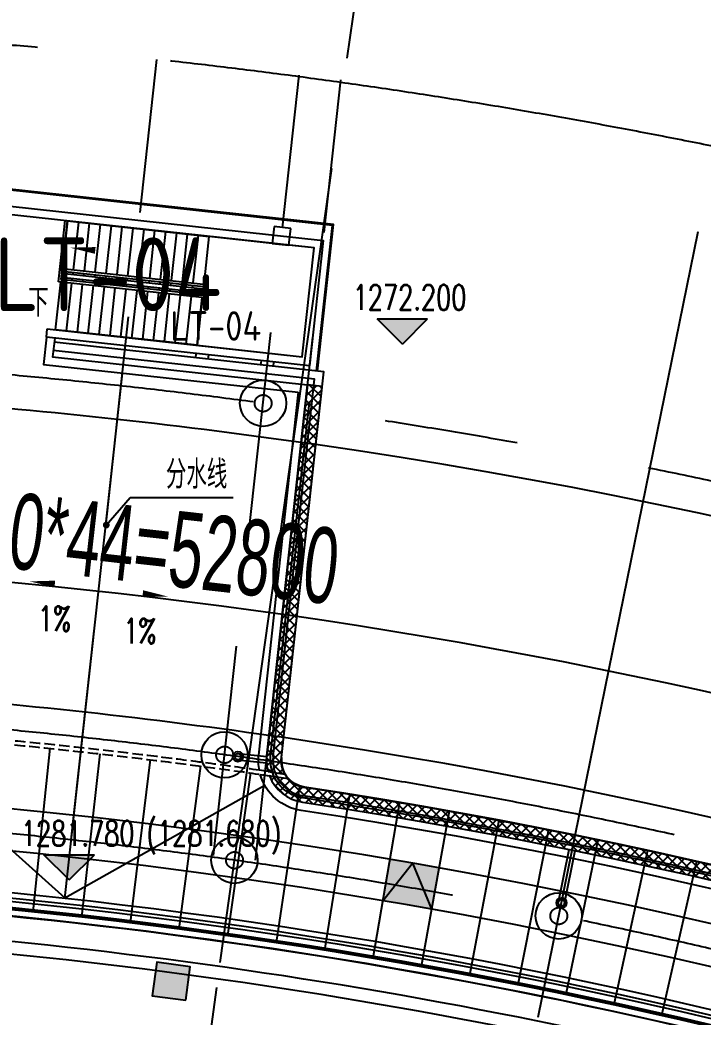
# Model space of a CAD drawing. Extents: x 1962160 to 37842216, y -162679 to 2997677.
# Drawn here: x 37626367 to 37642593, y 2879859 to 2903552 of the extents above; entities that cross this region are included whole.
import ezdxf

# ---------------------------------------------------------------- set-up
doc = ezdxf.new("R2010")
doc.units = 0
doc.header["$LTSCALE"] = 1000
for name, pattern in [('__DASH', [0.35, 0.25, -0.1]), ('CENTER', [2, 1.25, -0.25, 0.25, -0.25]), ('CENTER2', [28.575000000000003, 19.05, -3.175, 3.175, -3.175]), ('DASH', [0.35, 0.25, -0.1]), ('HIDDEN', [0.375, 0.25, -0.125])]:
    doc.linetypes.add(name, pattern=pattern)
doc.layers.get('0').update_dxf_attribs({"color": 8})
doc.layers.get('Defpoints').update_dxf_attribs({"color": 8})
for name, color, linetype in [('#幕墙线-平面', 8, 'Continuous'), ('#标注', 8, 'Continuous'), ('#虚线', 8, 'HIDDEN'), ('#轴线', 8, 'CENTER2'), ('A-AL', 8, 'Continuous'), ('A-AL-E', 8, 'Continuous'), ('A-COLS-PLAN-C', 8, 'DASH'), ('A-COLS-PLAN-S', 8, 'DASH'), ('A-DETL-ALUM', 8, 'Continuous'), ('A-DIMS-ELEV', 8, 'Continuous'), ('A-DIMS-LEAD', 8, 'Continuous'), ('A-DIMS-SYMB', 8, 'Continuous'), ('A-FLOR', 8, 'Continuous'), ('A-FLOR-UNDR', 8, '__DASH'), ('A-GRID', 8, 'CENTER'), ('A-HATH', 8, 'Continuous'), ('A-NOTE', 8, 'Continuous'), ('A-ROOF-DRAN', 8, 'Continuous'), ('A-STRS', 8, 'Continuous'), ('A-STRS-HRAL', 8, 'Continuous'), ('A-TEXT-150', 8, 'Continuous'), ('A-TEXT-500', 8, 'Continuous'), ('COLUMN', 8, 'Continuous'), ('DIM', 8, 'Continuous'), ('G-ACCS', 8, 'Continuous'), ('PUB_HATCH', 8, 'Continuous'), ('周边建筑', 8, 'Continuous'), ('建-填充', 8, 'Continuous'), ('水-雨水-压力流-标识', 8, 'Continuous')]:
    doc.layers.add(name, color=color, linetype=linetype)
doc.layers.add('A-X-CHEK', color=8, linetype='Continuous', plot=False)
doc.styles.add('_TCH_DIM', font='SIMPLEX', dxfattribs={"bigfont": 'GBCBIG'})
doc.styles.add('JHZX', font='jrs.shx', dxfattribs={"width": 0.6, "bigfont": 'jhz.shx'})
doc.styles.get("Standard").update_dxf_attribs({"font": 'xd-hzs.shx', "bigfont": 'xd-hztxt.shx'})
doc.dimstyles.new('JZBZ-600', dxfattribs={"dimscale": 600, "dimtxt": 3, "dimasz": 1.5, "dimexe": 1, "dimexo": 1, "dimgap": 0.5, "dimtad": 1, "dimdec": 0, "dimdsep": 46, "dimtxsty": 'JHZX', "dimblk1": 'ARCHTICK', "dimblk2": 'ARCHTICK', "dimsah": 1, "dimcen": 0, "dimclrd": 1, "dimclre": 1, "dimclrt": 2, "dimadec": 1, "dimazin": 2, "dimtfac": 1, "dimtdec": 0, "dimtix": 1, "dimtmove": 0, "dimatfit": 3, "dimfxl": 1, "dimtolj": 1, "dimlwd": -1, "dimlwe": -1, "dimarcsym": 1})
pattern_1 = [(45, (0, 0), (-112.2532015133644, 112.2532015133644), []), (135, (0, 0), (-112.2532015133644, -112.2532015133644), [])]

# ---------------------------------------------------------------- blocks, each defined once
blk = doc.blocks.new('排水沟区域')
at = {"layer": 'A-HATH'}
h = blk.add_hatch(dxfattribs=at)
h.set_pattern_fill('ANSI37', color=256, scale=100)
h.set_pattern_definition(pattern_1)
edge = h.paths.add_edge_path()
edge.add_arc((35647972.51214652, 2918657.177432623), 130150.0000308989, 81.60464865269, 81.78230271387969, ccw=False)
edge.add_arc((35667540.6605067, 3047732.310713401), 649.9999999748215, 173.7481814700319, 209.4718125791221, ccw=False)
edge.add_line((35666894.52613319, 3047803.094689963), (35667860.60213039, 3056621.706688233))
edge.add_line((35667860.60213039, 3056621.706688233), (35667512.68361154, 3056659.821045697))
edge.add_line((35667512.68361154, 3056659.821045697), (35666546.60761435, 3047841.209047426))
edge.add_arc((35667540.66052549, 3047732.310883255), 1000.000000160371, 173.7481965327448, 195.1588969265139)
h = blk.add_hatch(dxfattribs=at)
h.set_pattern_fill('ANSI37', color=256, scale=100)
h.set_pattern_definition(pattern_1)
edge = h.paths.add_edge_path()
edge.add_arc((35647972.51225611, 2918657.177445665), 130050.000001989, 81.56207484273025, 81.76025599890018)
edge.add_arc((35667540.66052528, 3047732.310883288), 999.9999999742969, 201.5696669354323, 261.3794441561503)
edge.add_arc((35647972.51225544, 2918657.177440439), 129550.0000000272, 54.93887141774479, 81.37944415327831, ccw=False)
edge.add_arc((35722966.96745621, 3025517.526443924), 1000.000000003799, 234.9388714177451, 294.7486484370747)
edge.add_arc((35647972.51297768, 2918657.178499056), 130049.9987229949, 54.55805956164236, 54.75624075006336)
edge.add_arc((35722966.96740114, 3025517.526482568), 649.999999996616, 234.9388773480452, 274.56278153235434, ccw=False)
edge.add_arc((35647972.51225541, 2918657.17744041), 129900.0000000671, 54.93887141774282, 81.37944415327468)
edge.add_arc((35667540.66065726, 3047732.310742334), 649.9998803902148, 225.5105566782865, 261.37943079164415, ccw=False)
blk.add_lwpolyline([(35666575.45618889, 3047470.814059338, -0.0007751622295841766), (35666974.77190752, 3047412.513757058, -0.1571485385694127), (35666894.52613319, 3047803.094689963), (35667860.60213039, 3056621.706688233), (35667512.68361154, 3056659.821045697), (35666546.60761435, 3047841.209047426, 0.0936945401884526)], format="xyb", close=True, dxfattribs=at)
blk.add_lwpolyline([(35667055.76503615, 3047299.440966836, 0.0008647286381787037), (35666610.68928023, 3047364.678616867, 0.2670597950085046), (35667390.77045816, 3046743.60821427, -0.1158833533053813), (35722392.51739722, 3024698.98681157, 0.2670597940669751), (35723385.60577124, 3024609.373394493, 0.0008647287789007391), (35723018.67582092, 3024869.586485871, -0.1746354195610882), (35722593.57491787, 3024985.475682894, 0.1158833533053776), (35667443.23198166, 3047089.654148439, -0.1577979961804181), (35667085.15514712, 3047268.614101485)], format="xyb", dxfattribs=at)
blk = doc.blocks.new('A$C58e34137')
at = {"layer": 'A-X-CHEK'}
blk.add_blockref('排水沟区域', (-35647972.51433039, -2918657.17947907), dxfattribs=at)
blk = doc.blocks.new('雨水立管')
for radius in [80, 50]:
    blk.add_circle((-3.725290298461914e-09, 2.328306436538696e-10), radius)
blk = doc.blocks.new('雨水')
at = {"layer": 'A-DIMS-SYMB'}
for points in [[(35662365.52726159, 3051837.331611764, 0, 0, 0), (35660913.85007197, 3051988.866098573, 0, 160, 0), (35661510.6076276, 3051926.573082889, 0, 0, 0)], [(35662746.02190197, 3051795.648551072, 0, 0, 0), (35664196.07614235, 3051629.29932949, 0, 160, 0), (35663599.98575104, 3051697.682407741, 0, 0, 0)]]:
    blk.add_lwpolyline(points, format="xyseb", dxfattribs=at)
at = {"layer": 'A-ROOF-DRAN'}
for points in [[(35661749.32999765, 3044455.03828435), (35663117.07117037, 3056940.162385905)], [(35657697.78506979, 3048106.393818456), (35661750.71913321, 3044467.718702422), (35666495.36834026, 3047142.934849406)], [(35665868.76301783, 3047899.085149085), (35666544.96610964, 3047825.007326369)], [(35665852.42829321, 3047749.977212437), (35666542.33890011, 3047674.397736025)], [(35673471.90511059, 3044366.885186909), (35673723.94320631, 3045622.000537192)], [(35673618.96929587, 3044337.353417421), (35673870.93312716, 3045592.098941017)]]:
    blk.add_lwpolyline(points, dxfattribs=at)
at = {"xscale": 1.5, "yscale": 1.5, "zscale": 1.5}
for p in [(35665860.59565552, 3047824.531180761), (35673545.43720323, 3044352.119302165)]:
    blk.add_blockref('雨水立管', p, dxfattribs=at)
at = {"layer": 'A-DIMS-SYMB', "style": '_TCH_DIM', "width": 0.7058823529411765}
for p in [(35661109.35464001, 3050808.233849112), (35663134.00939675, 3050511.939824413)]:
    blk.add_text('1%', height=595, dxfattribs=at).set_placement(p)
blk = doc.blocks.new('1100')
at = {"layer": 'A-DETL-ALUM', "ltscale": 0.3}
blk.add_circle((35572079.41488183, 2737404.62498665), 550, dxfattribs=at)
blk = doc.blocks.new('_YZHK')
blk.add_circle((0, 0), 0.5)
blk = doc.blocks.new('ASDFASD')
at = {"layer": 'A-COLS-PLAN-C', "ltscale": 0.3, "xscale": 400, "yscale": 400, "zscale": 400}
for p in [(35666458.5883128, 3056220.635495286), (35665543.55220798, 3047867.929914806), (35665779.71052337, 3045361.976835933), (35673481.63946418, 3044038.543396693)]:
    blk.add_blockref('_YZHK', p, dxfattribs=at)
blk = doc.blocks.new('_FZHK')
blk.add_lwpolyline([(-0.5, -0.5), (0.5, -0.5), (0.5, 0.5), (-0.5, 0.5)], close=True)
blk = doc.blocks.new('LT-4')
at = {"layer": 'A-AL'}
for points in [[(35670424.42650934, 3081402.434857922), (35670805.57008278, 3084881.620053544), (35661660.28330109, 3085883.483158723), (35661279.13972829, 3082404.297968366)], [(35670399.57518657, 3081405.157312024), (35670777.99630586, 3084859.491184863), (35661682.41216973, 3085855.909381866), (35661303.99105107, 3082401.575514264)]]:
    blk.add_lwpolyline(points, dxfattribs=at)
at = {"layer": 'A-DIMS-SYMB'}
blk.add_lwpolyline([(35664143.33762301, 3083021.060014564, 0, 0, 0), (35668879.99974447, 3082502.160267858, 0, 0, 0), (35669027.01226453, 3083844.131697863, 0, 0, 0), (35664548.80389997, 3084334.717922188, 0, 160, 0), (35665145.23564664, 3084269.379024386, 0, 0, 0)], format="xyseb", dxfattribs=at)
at = {"layer": 'A-STRS'}
for p, q in [((35664269.00388037, 3083525.374394674), (35664427.99519872, 3084976.691642604)), ((35664335.18094431, 3083578.483675046), (35664487.63837338, 3084970.157752824)), ((35664487.63837339, 3084970.157752824), (35664363.49446402, 3083836.93743146)), ((35664427.99519872, 3084976.691642604), (35664487.63837338, 3084970.157752824)), ((35664487.63837339, 3084970.157752824), (35667847.53721295, 3084602.081961877)), ((35664746.09213028, 3084941.844230444), (35664621.94822091, 3083808.623909057)), ((35665004.54588717, 3084913.530708063), (35664880.4019778, 3083780.310386653)), ((35665262.99964406, 3084885.217185683), (35665138.85573468, 3083751.996864249)), ((35665521.45340095, 3084856.903663302), (35665397.30949157, 3083723.683341846)), ((35665779.90715784, 3084828.590140922), (35665655.76324846, 3083695.369819442)), ((35666038.36091473, 3084800.276618541), (35665914.21700535, 3083667.056297039)), ((35666296.81467161, 3084771.96309616), (35666172.67077466, 3083638.742773274)), ((35666555.2684285, 3084743.64957378), (35666431.12451912, 3083610.429252231)), ((35666813.7221854, 3084715.336051399), (35666689.57828844, 3083582.115728467)), ((35667072.17594229, 3084687.022529019), (35666948.03204532, 3083553.802206063)), ((35667330.62969917, 3084658.709006638), (35667206.48578978, 3083525.488685021)), ((35667589.08345606, 3084630.395484257), (35667464.93954667, 3083497.175162617)), ((35667847.53721295, 3084602.081961877), (35667723.39330356, 3083468.861640214)), ((35667847.53721295, 3084602.081961877), (35667723.39330974, 3083468.861639536)), ((35669348.55711578, 3084437.645738233), (35667847.53721295, 3084602.081961877)), ((35670342.61001985, 3084328.747572741), (35669746.1782999, 3084394.086470876)), ((35670059.47479604, 3081744.210003844), (35670342.61001985, 3084328.747572741)), ((35664335.18094154, 3083578.483673699), (35664340.62585334, 3083628.18632282)), ((35664351.51566964, 3083727.591613932), (35664340.62585334, 3083628.18632282)), ((35667700.5246929, 3083260.110531873), (35664340.62585334, 3083628.18632282)), ((35664356.96057446, 3083777.294258776), (35664351.51566964, 3083727.591613932)), ((35664351.51566964, 3083727.591613932), (35667711.4145092, 3083359.515822984)), ((35664363.49446402, 3083836.93743146), (35664356.96057446, 3083777.294258776)), ((35664363.49446757, 3083836.937434154), (35664356.96057779, 3083777.294259487)), ((35664356.96057779, 3083777.294259487), (35667716.85940886, 3083409.218469162)), ((35664363.49446757, 3083836.937434154), (35667783.03647332, 3083462.327754048)), ((35664615.41433135, 3083748.980736372), (35664609.96942653, 3083699.278091551)), ((35664873.86808824, 3083720.667213968), (35664868.42318342, 3083670.96456917)), ((35665132.32184512, 3083692.353691564), (35665126.8769403, 3083642.65104679)), ((35665390.77560201, 3083664.04016916), (35665385.33069719, 3083614.337524409)), ((35665649.2293589, 3083635.726646756), (35665643.78445408, 3083586.024002029)), ((35664204.50314958, 3082385.620183927), (35664328.64705234, 3083518.84050426)), ((35667748.18906143, 3083144.230825025), (35664269.00388037, 3083525.374394674)), ((35667695.07977604, 3083210.407884957), (35664335.18094431, 3083578.483675046)), ((35664462.95690648, 3082357.306661547), (35664587.10080923, 3083490.526981879)), ((35664593.63469843, 3083550.170151319), (35664599.07961023, 3083599.87280044)), ((35664721.41066337, 3082328.993139166), (35664845.55457855, 3083462.213458138)), ((35664852.08846775, 3083521.856627577), (35664857.53336712, 3083571.559278059)), ((35664979.86442025, 3082300.679616786), (35665104.00833543, 3083433.899935757)), ((35665110.54222464, 3083493.543105197), (35665115.987124, 3083543.245755679)), ((35665238.31817714, 3082272.366094405), (35665362.46209233, 3083405.586413376)), ((35665368.99598153, 3083465.229582816), (35665374.44088089, 3083514.932233298)), ((35665496.77193403, 3082244.052572025), (35665620.91584922, 3083377.272890996)), ((35665627.44973841, 3083436.916060436), (35665632.89463779, 3083486.618710917)), ((35665885.90348288, 3083408.602539416), (35665891.34839468, 3083458.305188537)), ((35665907.68311579, 3083607.413124352), (35665902.23821098, 3083557.710479648)), ((35666144.35723977, 3083380.289017036), (35666149.80215156, 3083429.991666156)), ((35666166.1368851, 3083579.099600587), (35666160.69196786, 3083529.396957268)), ((35666402.81099666, 3083351.975494655), (35666408.25590845, 3083401.678143776)), ((35666424.59062956, 3083550.786079545), (35666419.14572475, 3083501.083434887)), ((35666661.26475355, 3083323.661972275), (35666666.70966534, 3083373.364621395)), ((35666683.04439887, 3083522.472555779), (35666677.59948164, 3083472.769912506)), ((35666941.49815576, 3083494.159033375), (35666936.05323853, 3083444.456390126)), ((35667199.95190022, 3083465.845512332), (35667194.50699542, 3083416.142867745)), ((35667458.40565711, 3083437.531989928), (35667452.96075231, 3083387.829345365)), ((35667716.85940886, 3083409.218469162), (35667695.07977604, 3083210.407884957)), ((35667716.85942019, 3083409.218466847), (35667695.07978535, 3083210.40791484)), ((35667716.85941399, 3083409.218467524), (35667711.4145092, 3083359.515822984)), ((35667783.03647332, 3083462.327754048), (35667748.18906143, 3083144.230825025)), ((35665755.22569092, 3082215.739049644), (35665879.36959369, 3083348.959369977)), ((35666013.67944781, 3082187.425527263), (35666137.82335057, 3083320.645847596)), ((35666272.1332047, 3082159.112004883), (35666396.27710746, 3083292.332325215)), ((35666530.58696159, 3082130.798482502), (35666654.73086435, 3083264.018802835)), ((35666789.04071848, 3082102.484960122), (35666913.18462124, 3083235.705280454)), ((35666919.71851043, 3083295.348449894), (35666925.16342223, 3083345.051099014)), ((35667047.49447536, 3082074.171437741), (35667171.63837813, 3083207.391758074)), ((35667178.17226733, 3083267.034927513), (35667183.61717912, 3083316.737576634)), ((35667305.94823226, 3082045.85791536), (35667430.09214744, 3083179.078234332)), ((35667436.62603664, 3083238.721403772), (35667442.07093601, 3083288.424054253)), ((35667564.40198915, 3082017.54439298), (35667688.54589553, 3083150.764712915)), ((35667688.54590335, 3083150.764712058), (35667564.40198915, 3082017.54439298)), ((35667695.07978471, 3083210.407915643), (35667700.5246929, 3083260.110531873)), ((35667564.40198915, 3082017.54439298), (35664204.50314958, 3082385.620183927)), ((35667564.40198915, 3082017.54439298), (35670059.47479604, 3081744.210003844))]:
    blk.add_line(p, q, dxfattribs=at)
at = {"layer": 'A-STRS-HRAL'}
for points in [[(35664005.69256733, 3082407.399816762), (35670059.47479473, 3081744.210002822), (35670342.6100201, 3084328.747571625), (35661992.56556727, 3085243.492145922), (35661687.65070914, 3082460.143994993), (35661488.84012698, 3082481.923627711), (35661815.53461783, 3085464.082360849), (35670563.20023499, 3084505.778521109), (35670236.50574417, 3081523.619787969), (35663983.91293468, 3082208.589234541)], [(35663983.91293468, 3082208.589234541), (35664005.69256731, 3082407.399816765)]]:
    blk.add_lwpolyline(points, dxfattribs=at)
at = {"layer": 'A-COLS-PLAN-S'}
for p, xscale, yscale, zscale, rotation in [((35662809.58752878, 3085355.184198052), 400.0000000125235, 399.9999999514087, 399.9999999514087, 263.7481966000011), ((35669569.14732385, 3084614.676685357), 400.00000000105, 399.9999998993619, 399.9999998993619, 263.7481966137778)]:
    blk.add_blockref('_FZHK', p, dxfattribs=dict(at, xscale=xscale, yscale=yscale, zscale=zscale, rotation=rotation))
at = {"layer": 'A-DIMS-SYMB', "style": '_TCH_DIM'}
blk.add_text('下', height=675.177304964539, dxfattribs=at).set_placement((35663554.79927763, 3082693.928628794))
blk = doc.blocks.new('_FZH')
blk.add_lwpolyline([(-0.5, -0.5), (0.5, -0.5), (0.5, 0.5), (-0.5, 0.5)], close=True)
at = {"layer": 'PUB_HATCH'}
blk.add_solid([(-0.5, -0.5), (0.5, -0.5), (-0.5, 0.5), (0.5, 0.5)], dxfattribs=at)
blk = doc.blocks.new('567')
at = {"layer": '周边建筑'}
blk.add_lwpolyline([(-47073.25338561833, 116876.4681862746, -0.0744215799525629), (-10790.70054857433, 125537.0892229746), (-8338.038720555604, 115699.9999267608), (8338.038676522672, 115699.9999267608), (10790.70050453395, 125537.0892229751, -0.07442158046754624), (47073.25353706628, 116876.4681253135, -0.07421954768420427)], format="xyb", dxfattribs=at)
for centre, radius, start, end in [((-2.201646566390991e-05, -4.607392475008965e-05), 126000, 68.06235922378528, 111.9376407861825), ((-7.75754451751709e-05, 1.432048156857491e-05), 125400.0000000253, 70.27070677301897, 84.05618004111938), ((-7.75754451751709e-05, 1.432048156857491e-05), 125100.0000000252, 70.2706950240314, 84.05519375427872)]:
    blk.add_arc(centre, radius, start, end, dxfattribs=at)
at = {"layer": 'COLUMN', "xscale": 799.9999999999872, "yscale": 799.9999999999872, "zscale": 799.9999999999872, "rotation": 76.0000000000087}
blk.add_blockref('_FZH', (30216.04458199441, 121189.9362298069), dxfattribs=at)
blk = doc.blocks.new('总体道路0521')
at = {"layer": 'G-ACCS'}
for radius, start, end in [(223.8000000007542, 2.615028490091015, 87.02539691564355), (216.8000000007542, 34.91992540632319, 94.11445536007074), (137.9999999943868, 81.77728868116814, 85.7224640499585), (137.9999999943868, 54.64538787742264, 81.77728868116814), (130.9999999943868, 81.67202782410486, 85.82819057638748), (130.9999999943868, 54.65321940075965, 81.67202782410486)]:
    blk.add_arc((35647972.51118848, 2918657.176535503), radius, start, end, dxfattribs=at)
blk = doc.blocks.new('A$C06ac024f')
at = {"layer": 'A-DIMS-ELEV'}
for points in [[(21793.87869069725, 138971.5715812901), (21193.87869069725, 139571.5715812901), (22393.87869069725, 139571.5715812901)], [(13879.27311076969, 126236.4582387032), (13279.27311076969, 126836.4582387032), (14479.27311076969, 126836.4582387032)]]:
    blk.add_hatch(color=256, dxfattribs=at).paths.add_polyline_path(points)
at = {"layer": 'A-AL-E'}
for points in [[(18922.00919332355, 129145.922923164), (19926.19954797626, 138312.4534402997), (13524.49892030656, 139013.7576045836)], [(18723.19861112535, 129167.7025559898), (19705.60933293402, 138135.422490939), (13502.71928746998, 138814.9470223901)], [(16884.39764036983, 138645.6818227195), (16895.28745735437, 138745.0871189744)], [(17182.61351367086, 138613.0123734609), (17193.5033306554, 138712.4176697158)], [(18435.12018150091, 138475.8006865731), (18446.00999848545, 138575.205982828)], [(18733.33605480194, 138443.1312373145), (18744.22587178648, 138542.5365335695)]]:
    blk.add_lwpolyline(points, dxfattribs=at)
for points in [[(33566.21790237725, 121654.2234437657, 0.1932860441492879), (-59894.53584720194, 111081.4403815623)], [(33559.64202515781, 121604.1693060459, 0.1933145233684868), (-59876.86047371477, 111034.1654658834)]]:
    blk.add_lwpolyline(points, format="xyb", dxfattribs=at)
for centre, radius, start, end in [((19568.14358543605, 129075.13911648), 849.9999999707678, 173.7481965177132, 261.3794442681643), ((19568.1435854435, 129075.1391164823), 649.999999976013, 173.7481965177132, 261.3794442681643), ((-0.004684440791606903, 0.005673620384186506), 129900.0000000439, 54.93887133998095, 81.37944426486695), ((-0.004684433341026306, 0.005673621315509081), 129700.0000000422, 54.93887133998095, 81.37944426486695)]:
    blk.add_arc(centre, radius, start, end, dxfattribs=at)
at = {"layer": 'A-DIMS-ELEV'}
for p, q in [((21793.87869069725, 138971.5715812901), (21193.87869069725, 139571.5715812901)), ((21193.87869069725, 139571.5715812901), (22393.87869069725, 139571.5715812901)), ((21793.87869069725, 138971.5715812901), (22393.87869069725, 139571.5715812901)), ((13879.27311076969, 126236.4582387032), (13279.27311076969, 126836.4582387032)), ((13279.27311076969, 126836.4582387032), (14479.27311076969, 126836.4582387032)), ((13879.27311076969, 126236.4582387032), (14479.27311076969, 126836.4582387032))]:
    blk.add_line(p, q, dxfattribs=at)
at = {"layer": 'A-DIMS-LEAD'}
for p, q in [((14759.96617945284, 134670.1737710852), (15329.59411607683, 135325.4254559483)), ((15329.59411607683, 135325.4254559483), (17772.06597611308, 135325.4254559483))]:
    blk.add_line(p, q, dxfattribs=at)
at = {"layer": 'A-DIMS-LEAD', "const_width": 80}
blk.add_lwpolyline([(14733.7231271863, 134639.9859886607, 1), (14786.20923171937, 134700.3615535097, 1)], format="xyb", close=True, dxfattribs=at)
at = {"layer": 'A-FLOR-UNDR'}
for radius in [130050.0000066192, 130150.0000066192]:
    blk.add_arc((-0.004690967500209808, 0.005675259046256542), radius, 81.71691044032123, 85.7832282524616, dxfattribs=at)
at = {"layer": 'A-STRS-HRAL'}
for p, q in [((18574.09067447484, 129184.0372806294), (19540.16667167097, 138002.6492789169)), ((19319.57645664364, 137825.6183295548), (18375.28009227663, 129205.816913466))]:
    blk.add_line(p, q, dxfattribs=at)
for points in [[(13336.57815454155, 139134.9425286325), (13265.79434780777, 138488.8081363612), (19319.57645664364, 137825.6183295548)], [(13535.38873676211, 139113.1628959877), (13486.38456284255, 138665.8390857219), (19540.16667167097, 138002.6492789169)], [(19285.8377950564, 137517.6423870227), (19285.83779580891, 137517.6423938717), (19285.85115175694, 137517.6409307322)]]:
    blk.add_lwpolyline(points, dxfattribs=at)
for points in [[(18416.04500693083, 128739.477537022, -0.0004314039692472517), (18638.17234034836, 128707.5068500955, 0.2670597950172854), (19418.25351829082, 128086.4364474728, -0.1158833533053804), (74420.00045735389, 106041.8150447728, 0.2670597940673217), (75413.08883137256, 105952.2016276959, -0.0004314040466513525), (75595.80927295983, 105821.909895902, -0.2921176840048406), (74305.11044555902, 105878.107118303, 0.1158833533053828), (19388.27550486475, 127888.6959136669, -0.2921176844567964), (18416.04500693083, 128739.477537022, 0.2921176844567964)], [(33806.98531959951, 121950.7741291095, 0.1939151832340379), (-60195.92843510211, 111316.4611678226), (-60054.49791448563, 110938.1882027588)], [(-60054.49791448563, 110938.1882027588, -0.0004001341199329381), (-59876.86047372222, 111034.1654658914), (-59947.5611730516, 111223.2630033321, -0.1932008303403124), (33585.98539052904, 121804.3724701433), (33559.62863856554, 121604.1730004121)]]:
    blk.add_lwpolyline(points, format="xyb", dxfattribs=at)
for centre, radius, start, end in [((19568.14358545095, 129075.1391164339), 1199.999999993736, 173.7481965177132, 191.0991236500924), ((19568.1435854584, 129075.1391164474), 999.9999999985488, 173.7481965177132, 195.1588969566399), ((-0.00468909740447998, 0.005672779865562916), 130150.0000089627, 81.78230283805946, 81.87674413429069)]:
    blk.add_arc(centre, radius, start, end, dxfattribs=at)
at = {"xscale": 1000, "yscale": 1000, "zscale": 1000}
blk.add_blockref('总体道路0521', (-35647972511.19448, -2918657176.530752), dxfattribs=at)
at = {"layer": 'A-COLS-PLAN-S'}
blk.add_blockref('ASDFASD', (-35647972.51693987, -2918657.171766797), dxfattribs=at)
at = {"layer": 'A-ROOF-DRAN'}
blk.add_blockref('雨水', (-35647972.51693987, -2918657.171766797), dxfattribs=at)
at = {"layer": 'A-STRS'}
blk.add_blockref('LT-4', (-35650647.33478011, -2943073.646705908), dxfattribs=at)
at = {"layer": 'A-STRS-HRAL', "rotation": 6.499999999994645}
blk.add_blockref('567', (-0.005895964801311493, 0.004624420776963234), dxfattribs=at)
at = {"layer": '周边建筑', "rotation": 6.499999999994645}
blk.add_blockref('567', (-0.005895964801311493, 0.004624420776963234), dxfattribs=at)
at = {"layer": '水-雨水-压力流-标识'}
for p in [(-35553593.3435089, -2599841.161258156), (-35554508.37961371, -2608193.866838644), (-35554274.31338403, -2610698.009336209), (-35546572.3844431, -2612021.442775461)]:
    blk.add_blockref('1100', p, dxfattribs=at)
at = {"layer": 'A-DIMS-ELEV', "style": '_TCH_DIM', "width": 0.7058823529411765}
for s, p in [('1272.200', (20613.87869069725, 139781.5715812901)), ('(1281.680)', (15711.27311076969, 127046.4582387032)), ('1281.780', (12731.27311076969, 127046.4582387032))]:
    blk.add_text(s, height=595, dxfattribs=at).set_placement(p)
at = {"layer": 'A-NOTE', "style": '_TCH_DIM'}
blk.add_text('分水线', height=675.177304964539, dxfattribs=at).set_placement((16176.95959313214, 135535.4254559483))
at = {"layer": 'A-TEXT-150'}
blk.add_text('LT-04', height=700, dxfattribs=at).set_placement((16281.26394736022, 139050.7068812177))
at = {"layer": 'A-TEXT-500'}
blk.add_text('LT-04', height=1750, dxfattribs=at).set_placement((12094.2911613062, 139754.8177691977))
blk = doc.blocks.new('A$C41f195f4')
at = {"layer": '建-填充', "ltscale": 10}
h = blk.add_hatch(color=256, dxfattribs=at)
h.dxf.hatch_style = 1
edge = h.paths.add_edge_path()
edge.add_arc((1.490116119384766e-08, 3.771856427192688e-07), 128529.4436848907, 79.84411521827303, 80.37342745762112)
edge.add_line((21493.46634147316, 126719.567544526), (21326.2116523385, 125733.6538212118))
edge.add_arc((7.450580596923828e-09, 4.637986421585083e-07), 127529.4436848045, 79.84412812155819, 80.37344052536758, ccw=False)
edge.add_line((22486.84329265356, 125531.2745311069), (22663.19846370071, 126515.6011306057))
edge = h.paths.add_edge_path()
edge.add_arc((0, -2.020969986915588e-07), 128529.4436854664, 87.25447299287791, 87.78378308403215)
edge.add_line((4970.315524987876, 128433.3050950011), (4931.610976167023, 127434.0543961944))
edge.add_arc((1.490116119384766e-08, -1.243315637111664e-07), 127529.443685386, 87.25448809217698, 87.78379833094698, ccw=False)
edge.add_line((6108.645890295506, 127383.0579475132), (6156.579609684646, 128381.9084667042))
edge = h.paths.add_edge_path()
edge.add_arc((0, -9.592622518539429e-08), 128529.4436853569, 72.43372995808843, 72.96304399530439)
edge.add_line((37657.64431205392, 122889.054512233), (37364.63313996792, 121932.9454945959))
edge.add_arc((7.450580596923828e-09, -1.816079020500183e-07), 127529.4436854338, 72.43374044987621, 72.9630546656511, ccw=False)
edge.add_line((38489.4728570953, 121582.5624251091), (38791.30381696671, 122535.9238844821))
edge = h.paths.add_edge_path()
edge.add_line((-119660.8813765794, 44102.52231847867), (-120599.1660157144, 44448.3863639175))
edge.add_arc((7.450580596923828e-09, -3.539025783538818e-08), 128529.4436852773, 159.767981602694, 160.2972614758336)
edge.add_line((-121004.6143798009, 43332.44965193747), (-120063.1747727394, 42995.26799732866))
edge.add_arc((2.235174179077148e-08, 9.73232090473175e-08), 127529.4436852466, 159.7680014476781, 160.2972812314846, ccw=False)
edge = h.paths.add_edge_path()
edge.add_line((-123805.2695020214, 30594.34997192351), (-124776.056992583, 30834.290901965))
edge.add_arc((-7.450580596923828e-09, -3.026798367500305e-08), 128529.4436852635, 166.1193261171725, 166.6486034796457)
edge.add_line((-125055.5650201589, 29680.35632421216), (-124082.6024391428, 29449.39351839805))
edge.add_arc((3.725290298461914e-08, 3.660097718238831e-07), 127529.4436852114, 166.1193447807915, 166.6486220342447, ccw=False)
edge = h.paths.add_edge_path()
edge.add_line((-112422.3937703893, 60207.67713180184), (-113303.9122435302, 60679.82666713139))
edge.add_arc((-1.490116119384766e-08, 3.525055944919586e-07), 128529.4436850815, 151.8287570887979, 152.3580402931655)
edge.add_line((-113859.6140027344, 59630.58102341695), (-112973.7715465054, 59166.59487607237))
edge.add_arc((3.725290298461914e-08, 2.151355147361755e-07), 127529.4436851907, 151.8287780665303, 152.3580612076862, ccw=False)
edge = h.paths.add_edge_path()
edge.add_line((-104399.6718128845, 73242.52543457272), (-105218.2758476883, 73816.88371695764))
edge.add_arc((2.980232238769531e-08, 2.933666110038757e-07), 128529.4436851185, 144.9480544328233, 145.4773406516373)
edge.add_line((-105895.6813540161, 72841.76387630356), (-105071.8064734042, 72274.99215556448))
edge.add_arc((7.450580596923828e-09, 3.147870302200317e-07), 127529.4436850858, 144.94807606769, 145.4773622469303, ccw=False)
edge = h.paths.add_edge_path()
edge.add_arc((7.450580596923828e-09, 2.407468855381012e-07), 128529.4436850863, 130.6572365929047, 131.186529253771)
edge.add_line((-84638.25074627995, 96727.37153801369), (-83979.77507074922, 95974.76952688582))
edge.add_arc((-7.450580596923828e-09, -4.046596586704254e-07), 127529.4436855619, 130.6572585908967, 131.1865512627031, ccw=False)
edge.add_line((-83089.59903308004, 96746.46008611284), (-83741.09426756948, 97505.11281421874))
edge = h.paths.add_edge_path()
edge.add_line((-94873.06506673247, 85222.41801026324), (-95616.9627911523, 85890.71149221249))
edge.add_arc((2.235174179077148e-08, 4.516914486885071e-08), 128529.443685249, 138.0673120326053, 138.5966013385668)
edge.add_line((-96406.31641227752, 85003.76491578948), (-95656.27690509707, 84342.37188583054))
edge.add_arc((7.450580596923828e-09, 7.59027898311615e-08), 127529.4436852171, 138.0673340129187, 138.5966233035139, ccw=False)
at = {"layer": 'DIM', "ltscale": 10}
blk.add_lwpolyline([(21326.2116523385, 125733.6538212132), (22036.79110681266, 126626.2126566148), (22486.84329265356, 125531.2745311083)], dxfattribs=at)
blk = doc.blocks.new('A$C80b62fe7')
at = {"layer": '#幕墙线-平面'}
for points in [[(156681.5788520798, 309518.5250389986), (146575.1996435896, 295350.2416565018, -0.4119685533052476), (145672.6362717152, 295195.6537796687, 0.1158833533053454), (90522.29333552718, 317299.8322452004, -0.4021558080229393), (89973.5874870494, 318013.2727867356), (90922.25954803824, 326673.0167859839)], [(156893.247185491, 309367.5398853198), (146786.8679770008, 295199.256502823, -0.4119685533056351), (145523.2792563811, 294982.8334752596, 0.115883353305347), (90483.32191806287, 317042.7695512525, -0.4021558080221443), (89715.13373019546, 318041.5863094092), (90635.49226849526, 326442.8765518144)], [(104680.3880409971, 310722.1500260932, 0.1933145233684889), (11051.30931818485, 300130.361001642, 0.1933145233684889)], [(104611.2203188837, 310471.5191696174, 0.1933145233684868), (11174.71782001108, 299901.515329455)]]:
    blk.add_lwpolyline(points, format="xyb", dxfattribs=at)
for radius, start, end in [(128529.4436852644, 333.5022467601689, 195.775796910644), (127529.4436852644, 333.539850647279, 195.7883970499479)]:
    blk.add_arc((71051.57360945642, 188867.3555372115), radius, start, end, dxfattribs=at)
blk = doc.blocks.new('DASWQE')
at = {"layer": '#幕墙线-平面', "ltscale": 10}
for points in [[(13421.0469577536, 129360.4756642766), (13018.08749599755, 125476.4994228124)], [(14615.47743169218, 129231.0128564946), (14176.65179552138, 125350.8877242338)], [(15808.66128806025, 129090.5212778714), (15334.00629173219, 125214.5788650746)], [(17000.49669066817, 128939.0129096219), (16490.05221858621, 125067.5844776244)], [(18190.88191828877, 128776.5006733271), (17644.690921776, 124909.917106051)], [(19356.61768080294, 128449.7230877597), (18797.82386703789, 124741.5902053309)], [(20542.37740120292, 128265.4308065549), (19949.35264863074, 124562.6181401)], [(21726.3840816766, 128070.1926442706), (21099.17899768054, 124373.0161834266)], [(22908.53668179363, 127864.025262089), (22247.2047906369, 124172.8005155143)], [(24088.73431931436, 127646.9462538678), (23393.33205756545, 123961.988222314)], [(25266.87627886236, 127418.9741446367), (24537.46299055964, 123740.597294068)], [(26442.86202046275, 127180.1283890191), (25679.49995209277, 123508.6466237754)], [(27616.59118817002, 126930.4293695698), (26819.34548331797, 123266.1560055832)], [(28787.96361858398, 126669.8983950377), (27956.90231239796, 123013.1461330899)]]:
    blk.add_lwpolyline(points, dxfattribs=at)
at = {"layer": 'DIM', "ltscale": 10}
blk.add_blockref('A$C80b62fe7', (-71047.03888088465, -188862.9763723449), dxfattribs=at)
blk = doc.blocks.new('_ARCHTICK')
at = {"const_width": 0.15}
blk.add_lwpolyline([(-0.5, -0.5), (0.5, 0.5)], dxfattribs=at)
blk = doc.blocks.new('*D181')
at = {"layer": '#标注', "color": 1, "transparency": 16777216}
for p, q in [((36797980.35017542, 3042340.048294752), (36796240.31323456, 3029961.749888086)), ((36805498.49107318, 3041047.954513221), (36803005.99869941, 3028798.975708163))]:
    blk.add_line(p, q, dxfattribs=at)
blk.add_arc((36780594.8116881, 2918662.568637644), 112993.4582867663, 78.49816080523907, 81.9982726601041, dxfattribs=at)
at = {"layer": 'Defpoints', "color": 0, "transparency": 16777216}
for p in [(36798063.87194858, 3042934.206618273), (36805618.13070712, 3041635.905495864), (36800866.4623967, 3029822.731435076), (36780594.8116881, 2918662.568637644)]:
    blk.add_point(p, dxfattribs=at)
at = {"layer": '#标注', "color": 1, "transparency": 16777216, "xscale": 900, "yscale": 900, "zscale": 900}
for p, rotation in [((36796323.83500771, 3030555.908211607), 171.9982726601041), ((36803125.63833335, 3029386.926690806), 348.498160805239)]:
    blk.add_blockref('_ARCHTICK', p, dxfattribs=dict(at, rotation=rotation))
at = {"layer": '#标注', "color": 2, "transparency": 16777216, "insert": (36799936.91999078, 3031206.02140989), "char_height": 1800, "attachment_point": 5, "rotation": 350.24821673266985, "style": 'JHZX'}
blk.add_mtext('\\A1;3.5°', dxfattribs=at)
blk = doc.blocks.new('*D182')
at = {"layer": '#标注', "color": 1, "transparency": 16777216}
for p, q in [((36790397.924003, 3043170.700547854), (36789416.77650642, 3030709.26605619)), ((36797980.35017542, 3042340.048294755), (36796240.31323455, 3029961.749888087))]:
    blk.add_line(p, q, dxfattribs=at)
blk.add_arc((36780594.81168811, 2918662.568637643), 112993.4582867633, 81.99827266011204, 85.49812040236533, dxfattribs=at)
at = {"layer": 'Defpoints', "color": 0, "transparency": 16777216}
for p in [(36790445.01908283, 3043768.849403454), (36798063.87194858, 3042934.206618275), (36794042.43945205, 3030852.955583786), (36780594.81168811, 2918662.568637643)]:
    blk.add_point(p, dxfattribs=at)
at = {"layer": '#标注', "color": 1, "transparency": 16777216, "xscale": 900, "yscale": 900, "zscale": 900}
for p, rotation in [((36789463.87158626, 3031307.414911788), 175.4981204023653), ((36796323.83500771, 3030555.908211606), 351.998272660112)]:
    blk.add_blockref('_ARCHTICK', p, dxfattribs=dict(at, rotation=rotation))
at = {"layer": '#标注', "color": 2, "transparency": 16777216, "insert": (36793030.26965695, 3032176.908263067), "char_height": 1800, "attachment_point": 5, "rotation": 353.74819653124035, "style": 'JHZX'}
blk.add_mtext('\\A1;3.5°', dxfattribs=at)
blk = doc.blocks.new('*D105')
at = {"layer": '#标注', "color": 1, "transparency": 16777216}
for p, q in [((36697228.95972591, 3039962.314867162), (36687878.68758705, 3053567.233559005)), ((36885579.84404776, 3021820.877508908), (36897354.91261559, 3033391.061686594))]:
    blk.add_line(p, q, dxfattribs=at)
blk.add_arc((36780594.81168813, 2918662.568637636), 163093.4582867492, 44.49716931342737, 124.4996298123026, dxfattribs=at)
at = {"layer": 'Defpoints', "color": 0, "transparency": 16777216}
for p in [(36833249.46786097, 3073022.418725839), (36697568.80027325, 3039467.836958271), (36885151.87300182, 3021400.353093639), (36780594.81168813, 2918662.568637636)]:
    blk.add_point(p, dxfattribs=at)
at = {"layer": '#标注', "color": 1, "transparency": 16777216, "xscale": 900, "yscale": 900, "zscale": 900}
for p, rotation in [((36688218.52813439, 3053072.755650114), 214.4996298123025), ((36896926.94156966, 3032970.537271325), 314.4971693134274)]:
    blk.add_blockref('_ARCHTICK', p, dxfattribs=dict(at, rotation=rotation))
at = {"layer": '#标注', "color": 2, "transparency": 16777216, "insert": (36796346.20989023, 3082199.212514472), "char_height": 1800, "attachment_point": 5, "rotation": 354.498399562864, "style": 'JHZX'}
blk.add_mtext('\\A1;80°', dxfattribs=at)
blk = doc.blocks.new('*D125')
at = {"layer": '#标注', "color": 1, "transparency": 16777216}
for p, q in [((36801084.57607791, 3064422.932652248), (36802824.61301877, 3076801.23105892)), ((36809945.09746797, 3062900.132701446), (36812437.58984175, 3075149.111506508))]:
    blk.add_line(p, q, dxfattribs=at)
blk.add_arc((36780594.81168813, 2918662.568637647), 159093.4582867718, 78.49816080525034, 81.99827266012159, dxfattribs=at)
at = {"layer": 'Defpoints', "color": 0, "transparency": 16777216}
for p in [(36809137.05710045, 3075174.768470336), (36801001.05430474, 3063828.774328729), (36809825.45783404, 3062312.181718805), (36780594.81168813, 2918662.568637647)]:
    blk.add_point(p, dxfattribs=at)
at = {"layer": '#标注', "color": 1, "transparency": 16777216, "xscale": 900, "yscale": 900, "zscale": 900}
for p, rotation in [((36802741.09124561, 3076207.072735398), 171.9982726601216), ((36812317.9502078, 3074561.160523865), 348.4981608052503)]:
    blk.add_blockref('_ARCHTICK', p, dxfattribs=dict(at, rotation=rotation))
at = {"layer": '#标注', "color": 2, "transparency": 16777216, "insert": (36807745.34620124, 3076639.91272592), "char_height": 1800, "attachment_point": 5, "rotation": 350.24821673268593, "style": 'JHZX'}
blk.add_mtext('\\A1;3.5°', dxfattribs=at)
blk = doc.blocks.new('*D126')
at = {"layer": '#标注', "color": 1, "transparency": 16777216}
for p, q in [((36792148.29113687, 3065401.899680981), (36793129.43863343, 3077863.334172646)), ((36801084.57607791, 3064422.932652248), (36802824.61301876, 3076801.231058917))]:
    blk.add_line(p, q, dxfattribs=at)
blk.add_arc((36780594.81168813, 2918662.568637649), 159093.4582867673, 81.99827266012345, 85.49812040237236, dxfattribs=at)
at = {"layer": 'Defpoints', "color": 0, "transparency": 16777216}
for p in [(36799528.91317642, 3076625.311936422), (36792101.19605704, 3064803.750825381), (36801001.05430474, 3063828.774328728), (36780594.81168813, 2918662.568637649)]:
    blk.add_point(p, dxfattribs=at)
at = {"layer": '#标注', "color": 1, "transparency": 16777216, "xscale": 900, "yscale": 900, "zscale": 900}
for p, rotation in [((36793082.3435536, 3077265.185317046), 175.4981204023724), ((36802741.0912456, 3076207.072735397), 351.9982726601235)]:
    blk.add_blockref('_ARCHTICK', p, dxfattribs=dict(at, rotation=rotation))
at = {"layer": '#标注', "color": 2, "transparency": 16777216, "insert": (36798050.47502566, 3078002.747459495), "char_height": 1800, "attachment_point": 5, "rotation": 353.7481965312494, "style": 'JHZX'}
blk.add_mtext('\\A1;3.5°', dxfattribs=at)
blk = doc.blocks.new('DOTE-11')
at = {"layer": '#虚线', "ltscale": 20}
for p, q in [((36794527.7921273, 3045846.712360506), (36796558.74289024, 3064385.799159392)), ((36797907.57202465, 3045476.458602294), (36799938.52278759, 3064015.54540118)), ((36798901.62493563, 3045367.560438114), (36800932.57569858, 3063906.647237))]:
    blk.add_line(p, q, dxfattribs=at)
at = {"layer": '#轴线'}
for p, q in [((36798064.74112576, 3042935.820067756), (36801001.29355598, 3063830.476317963)), ((36805619.19272462, 3041637.727870606), (36809825.8561408, 3062314.139137866))]:
    blk.add_line(p, q, dxfattribs=at)
for radius, end in [(146599.9999999995, 183.9998103525153), (138799.9999999995, 210.1884172151102), (130399.9999999995, 210.3293811306592), (127949.9999999995, 210.3740096847854)]:
    blk.add_arc((36780598.51695531, 2918657.177440438), radius, 324.4999999903098, end, dxfattribs=at)
blk = doc.blocks.new('ZW-5001')
at = {"layer": '#标注'}
for base, center, p1, p2, picture, middle in [((36833249.46786097, 3073022.418725839), (36780594.81168813, 2918662.568637637), (36885151.87300182, 3021400.353093639), (36697568.80027326, 3039467.83695827), '*D105', (36796346.20989022, 3082199.212514473)), ((36799528.91317642, 3076625.311936422), (36780594.81168813, 2918662.568637648), (36801001.05430474, 3063828.774328729), (36792101.19605704, 3064803.750825382), '*D126', (36798050.47502566, 3078002.747459496)), ((36809137.05710045, 3075174.768470336), (36780594.81168813, 2918662.568637647), (36809825.45783404, 3062312.181718804), (36801001.05430474, 3063828.774328729), '*D125', (36807745.34620124, 3076639.91272592)), ((36794042.43945205, 3030852.955583786), (36780594.81168812, 2918662.568637644), (36798063.87194858, 3042934.206618275), (36790445.01908283, 3043768.849403454), '*D182', (36793030.26965694, 3032176.908263067)), ((36800866.4623967, 3029822.731435076), (36780594.8116881, 2918662.568637645), (36805618.13070712, 3041635.905495864), (36798063.87194858, 3042934.206618274), '*D181', (36799936.91999078, 3031206.02140989))]:
    dim = blk.add_angular_dim_3p(base=base, center=center, p1=p1, p2=p2, dimstyle='JZBZ-600', dxfattribs=at)
    dim.commit()
    dim.dimension.update_dxf_attribs({"geometry": picture, "text_midpoint": middle})
blk = doc.blocks.new('FDGFH')
at = {"layer": 'A-FLOR'}
blk.add_blockref('ZW-5001', (-36780598.51155947, -2918657.163268261), dxfattribs=at)
at = {"layer": 'A-GRID'}
blk.add_blockref('DOTE-11', (-36780598.51155947, -2918657.163268261), dxfattribs=at)

msp = doc.modelspace()

# ---------------------------------------------------------------- linework, layer by layer
at = {"layer": '#标注', "ltscale": 10}
msp.add_arc((37613682.53545781, 2757150.952775452), 133620.2111760984, 72.23164677420097, 94.8633702869288, dxfattribs=at)

# ---------------------------------------------------------------- block references
at = {"layer": 'A-STRS-HRAL'}
msp.add_blockref('DASWQE', (37613652.56708944, 2756885.970215484), dxfattribs=at)
at = {"layer": 'DIM', "ltscale": 10}
for name, p in [('A$C06ac024f', (37613657.10216346, 2756879.841327364)), ('A$C58e34137', (37613657.09747919, 2756879.847001005)), ('A$C41f195f4', (37613657.10181801, 2756890.34938035))]:
    msp.add_blockref(name, p, dxfattribs=at)
at = {"layer": 'DIM'}
msp.add_blockref('FDGFH', (37613657.09676763, 2756879.827155179), dxfattribs=at)

# ---------------------------------------------------------------- texts
at = {"layer": '#标注', "ltscale": 10, "insert": (37628833.53975778, 2891117.12914199), "char_height": 1800, "attachment_point": 5, "rotation": 353.5475085286117, "style": 'JHZX'}
msp.add_mtext('\\A1;1200*44=52800', dxfattribs=at)

doc.saveas('drawing.dxf')
